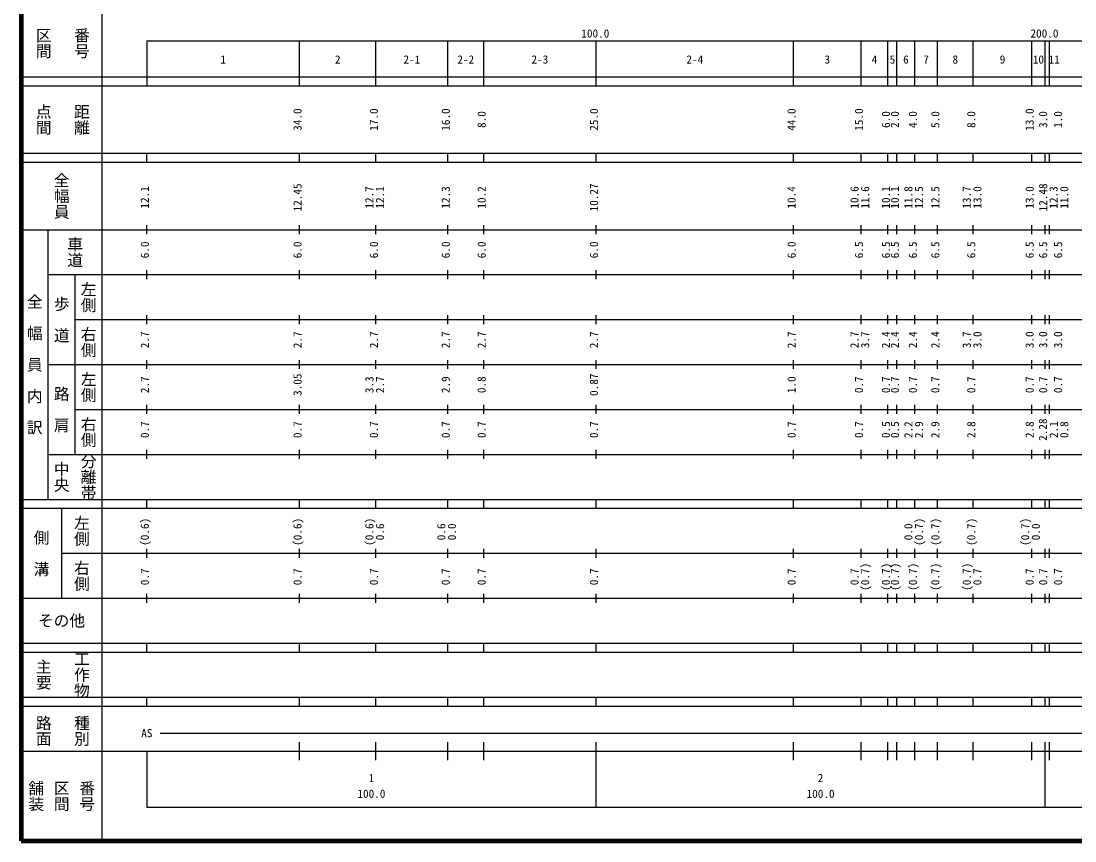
# Model space of a CAD drawing. Units: millimetres on the paper, enlarged 1000 times. Extents: x 40000 to 680000, y 20000 to 380000.
# Drawn here: x 40000 to 274625, y 20000 to 202409 of the extents above; entities that cross this region are included whole.
import ezdxf
from ezdxf.enums import TextEntityAlignment as Align

# ---------------------------------------------------------------- set-up
doc = ezdxf.new("R2010")
doc.units = ezdxf.units.MM
doc.header["$LTSCALE"] = 1000
doc.layers.add('M-TTL', color=2, linetype='Continuous', lineweight=140)
doc.layers.add('M-TTL-BAND', color=7, linetype='Continuous', lineweight=25)
doc.styles.add('@ＭＳ ゴシック', font='')
doc.styles.add('ＭＳ ゴシック', font='')
doc.styles.get('@ＭＳ ゴシック').set_extended_font_data('@MS Gothic')
doc.styles.get('ＭＳ ゴシック').set_extended_font_data('MS Gothic')

msp = doc.modelspace()

# ---------------------------------------------------------------- linework, layer by layer
at = {"layer": 'M-TTL'}
for p, q in [((40000, 380000), (40000, 20000)), ((40000, 20000), (680000, 20000))]:
    msp.add_line(p, q, dxfattribs=at)
at = {"layer": 'M-TTL-BAND'}
for p, q in [((58000, 370000), (58000, 20000)), ((68000, 198000), (579000, 198000)), ((68000, 198000), (68000, 188000)), ((102000, 188000), (102000, 198000)), ((119000, 188000), (119000, 198000)), ((135000, 188000), (135000, 198000)), ((143000, 188000), (143000, 198000)), ((168000, 188000), (168000, 198000)), ((212000, 188000), (212000, 198000)), ((227000, 188000), (227000, 198000)), ((233000, 188000), (233000, 198000)), ((235000, 188000), (235000, 198000)), ((239000, 188000), (239000, 198000)), ((244000, 188000), (244000, 198000)), ((252000, 188000), (252000, 198000)), ((265000, 188000), (265000, 198000)), ((268000, 188000), (268000, 198000)), ((269000, 188000), (269000, 198000)), ((40000, 190000), (579000, 190000)), ((40000, 188000), (579000, 188000)), ((40000, 173000), (579000, 173000)), ((68000, 171000), (68000, 173000)), ((102000, 171000), (102000, 173000)), ((119000, 171000), (119000, 173000)), ((135000, 171000), (135000, 173000)), ((143000, 171000), (143000, 173000)), ((168000, 171000), (168000, 173000)), ((212000, 171000), (212000, 173000)), ((227000, 171000), (227000, 173000)), ((233000, 171000), (233000, 173000)), ((235000, 171000), (235000, 173000)), ((239000, 171000), (239000, 173000)), ((244000, 171000), (244000, 173000)), ((252000, 171000), (252000, 173000)), ((265000, 171000), (265000, 173000)), ((268000, 171000), (268000, 173000)), ((269000, 171000), (269000, 173000)), ((40000, 171000), (579000, 171000)), ((40000, 156000), (579000, 156000)), ((46000, 96000), (46000, 156000)), ((68000, 155000), (68000, 157000)), ((102000, 155000), (102000, 157000)), ((119000, 155000), (119000, 157000)), ((135000, 155000), (135000, 157000)), ((143000, 155000), (143000, 157000)), ((168000, 155000), (168000, 157000)), ((212000, 155000), (212000, 157000)), ((227000, 155000), (227000, 157000)), ((233000, 155000), (233000, 157000)), ((235000, 155000), (235000, 157000)), ((239000, 155000), (239000, 157000)), ((244000, 155000), (244000, 157000)), ((252000, 155000), (252000, 157000)), ((265000, 155000), (265000, 157000)), ((268000, 155000), (268000, 157000)), ((269000, 155000), (269000, 157000)), ((46000, 146000), (579000, 146000)), ((52000, 146000), (52000, 106000)), ((68000, 145000), (68000, 147000)), ((102000, 145000), (102000, 147000)), ((119000, 145000), (119000, 147000)), ((135000, 145000), (135000, 147000)), ((143000, 145000), (143000, 147000)), ((168000, 145000), (168000, 147000)), ((212000, 145000), (212000, 147000)), ((227000, 145000), (227000, 147000)), ((233000, 145000), (233000, 147000)), ((235000, 145000), (235000, 147000)), ((239000, 145000), (239000, 147000)), ((244000, 145000), (244000, 147000)), ((252000, 145000), (252000, 147000)), ((265000, 145000), (265000, 147000)), ((268000, 145000), (268000, 147000)), ((269000, 145000), (269000, 147000)), ((68000, 135000), (68000, 137000)), ((102000, 135000), (102000, 137000)), ((119000, 135000), (119000, 137000)), ((135000, 135000), (135000, 137000)), ((143000, 135000), (143000, 137000)), ((168000, 135000), (168000, 137000)), ((212000, 135000), (212000, 137000)), ((227000, 135000), (227000, 137000)), ((233000, 135000), (233000, 137000)), ((235000, 135000), (235000, 137000)), ((239000, 135000), (239000, 137000)), ((244000, 135000), (244000, 137000)), ((252000, 135000), (252000, 137000)), ((265000, 135000), (265000, 137000)), ((268000, 135000), (268000, 137000)), ((269000, 135000), (269000, 137000)), ((52000, 136000), (579000, 136000)), ((68000, 125000), (68000, 127000)), ((102000, 125000), (102000, 127000)), ((119000, 125000), (119000, 127000)), ((135000, 125000), (135000, 127000)), ((143000, 125000), (143000, 127000)), ((168000, 125000), (168000, 127000)), ((212000, 125000), (212000, 127000)), ((227000, 125000), (227000, 127000)), ((233000, 125000), (233000, 127000)), ((235000, 125000), (235000, 127000)), ((239000, 125000), (239000, 127000)), ((244000, 125000), (244000, 127000)), ((252000, 125000), (252000, 127000)), ((265000, 125000), (265000, 127000)), ((268000, 125000), (268000, 127000)), ((269000, 125000), (269000, 127000)), ((46000, 126000), (579000, 126000)), ((52000, 116000), (579000, 116000)), ((68000, 115000), (68000, 117000)), ((102000, 115000), (102000, 117000)), ((119000, 115000), (119000, 117000)), ((135000, 115000), (135000, 117000)), ((143000, 115000), (143000, 117000)), ((168000, 115000), (168000, 117000)), ((212000, 115000), (212000, 117000)), ((227000, 115000), (227000, 117000)), ((233000, 115000), (233000, 117000)), ((235000, 115000), (235000, 117000)), ((239000, 115000), (239000, 117000)), ((244000, 115000), (244000, 117000)), ((252000, 115000), (252000, 117000)), ((265000, 115000), (265000, 117000)), ((268000, 115000), (268000, 117000)), ((269000, 115000), (269000, 117000)), ((46000, 106000), (579000, 106000)), ((68000, 105000), (68000, 107000)), ((102000, 105000), (102000, 107000)), ((119000, 105000), (119000, 107000)), ((135000, 105000), (135000, 107000)), ((143000, 105000), (143000, 107000)), ((168000, 105000), (168000, 107000)), ((212000, 105000), (212000, 107000)), ((227000, 105000), (227000, 107000)), ((233000, 105000), (233000, 107000)), ((235000, 105000), (235000, 107000)), ((239000, 105000), (239000, 107000)), ((244000, 105000), (244000, 107000)), ((252000, 105000), (252000, 107000)), ((265000, 105000), (265000, 107000)), ((268000, 105000), (268000, 107000)), ((269000, 105000), (269000, 107000)), ((40000, 96000), (579000, 96000)), ((40000, 94000), (579000, 94000)), ((49000, 94000), (49000, 74000)), ((68000, 94000), (68000, 96000)), ((102000, 94000), (102000, 96000)), ((119000, 94000), (119000, 96000)), ((135000, 94000), (135000, 96000)), ((143000, 94000), (143000, 96000)), ((168000, 94000), (168000, 96000)), ((212000, 94000), (212000, 96000)), ((227000, 94000), (227000, 96000)), ((233000, 94000), (233000, 96000)), ((235000, 94000), (235000, 96000)), ((239000, 94000), (239000, 96000)), ((244000, 94000), (244000, 96000)), ((252000, 94000), (252000, 96000)), ((265000, 94000), (265000, 96000)), ((268000, 94000), (268000, 96000)), ((269000, 94000), (269000, 96000)), ((68000, 83000), (68000, 85000)), ((102000, 83000), (102000, 85000)), ((119000, 83000), (119000, 85000)), ((135000, 83000), (135000, 85000)), ((143000, 83000), (143000, 85000)), ((168000, 83000), (168000, 85000)), ((212000, 83000), (212000, 85000)), ((227000, 83000), (227000, 85000)), ((233000, 83000), (233000, 85000)), ((235000, 83000), (235000, 85000)), ((239000, 83000), (239000, 85000)), ((244000, 83000), (244000, 85000)), ((252000, 83000), (252000, 85000)), ((265000, 83000), (265000, 85000)), ((268000, 83000), (268000, 85000)), ((269000, 83000), (269000, 85000)), ((49000, 84000), (579000, 84000)), ((40000, 74000), (579000, 74000)), ((68000, 73000), (68000, 75000)), ((102000, 73000), (102000, 75000)), ((119000, 73000), (119000, 75000)), ((135000, 73000), (135000, 75000)), ((143000, 73000), (143000, 75000)), ((168000, 73000), (168000, 75000)), ((212000, 73000), (212000, 75000)), ((227000, 73000), (227000, 75000)), ((233000, 73000), (233000, 75000)), ((235000, 73000), (235000, 75000)), ((239000, 73000), (239000, 75000)), ((244000, 73000), (244000, 75000)), ((252000, 73000), (252000, 75000)), ((265000, 73000), (265000, 75000)), ((268000, 73000), (268000, 75000)), ((269000, 73000), (269000, 75000)), ((40000, 64000), (579000, 64000)), ((68000, 62000), (68000, 64000)), ((102000, 62000), (102000, 64000)), ((119000, 62000), (119000, 64000)), ((135000, 62000), (135000, 64000)), ((143000, 62000), (143000, 64000)), ((168000, 62000), (168000, 64000)), ((212000, 62000), (212000, 64000)), ((227000, 62000), (227000, 64000)), ((233000, 62000), (233000, 64000)), ((235000, 62000), (235000, 64000)), ((239000, 62000), (239000, 64000)), ((244000, 62000), (244000, 64000)), ((252000, 62000), (252000, 64000)), ((265000, 62000), (265000, 64000)), ((268000, 62000), (268000, 64000)), ((269000, 62000), (269000, 64000)), ((40000, 62000), (579000, 62000)), ((40000, 52000), (579000, 52000)), ((68000, 50000), (68000, 52000)), ((102000, 50000), (102000, 52000)), ((119000, 50000), (119000, 52000)), ((135000, 50000), (135000, 52000)), ((143000, 50000), (143000, 52000)), ((168000, 50000), (168000, 52000)), ((212000, 50000), (212000, 52000)), ((227000, 50000), (227000, 52000)), ((233000, 50000), (233000, 52000)), ((235000, 50000), (235000, 52000)), ((239000, 50000), (239000, 52000)), ((244000, 50000), (244000, 52000)), ((252000, 50000), (252000, 52000)), ((265000, 50000), (265000, 52000)), ((268000, 50000), (268000, 52000)), ((269000, 50000), (269000, 52000)), ((40000, 50000), (579000, 50000)), ((71000, 44000), (459000, 44000)), ((40000, 40000), (579000, 40000)), ((68000, 40000), (68000, 27500)), ((102000, 38000), (102000, 42000)), ((119000, 38000), (119000, 42000)), ((135000, 38000), (135000, 42000)), ((143000, 38000), (143000, 42000)), ((168000, 27500), (168000, 42000)), ((212000, 38000), (212000, 42000)), ((227000, 38000), (227000, 42000)), ((233000, 38000), (233000, 42000)), ((235000, 38000), (235000, 42000)), ((239000, 38000), (239000, 42000)), ((244000, 38000), (244000, 42000)), ((252000, 38000), (252000, 42000)), ((265000, 38000), (265000, 42000)), ((268000, 27500), (268000, 42000)), ((269000, 38000), (269000, 42000)), ((68000, 27500), (579000, 27500))]:
    msp.add_line(p, q, dxfattribs=at)

# ---------------------------------------------------------------- texts
at = {"layer": 'M-TTL-BAND', "style": '@ＭＳ ゴシック'}
for s, p in [('区間', (45000, 197500)), ('番号', (53500, 197500)), ('点間', (45000, 180500)), ('距離', (53500, 180500)), ('全幅員', (49000, 163500)), ('車道', (52000, 151000)), ('左側', (55000, 141000)), ('全\u3000幅\u3000員\u3000内\u3000訳', (43000, 126000)), ('歩\u3000道', (49000, 136000)), ('右側', (55000, 131000)), ('左側', (55000, 121000)), ('路\u3000肩', (49000, 116000)), ('右側', (55000, 111000)), ('分離帯', (55000, 101000)), ('中央', (49000, 101000)), ('左側', (53500, 89000)), ('側\u3000溝', (44500, 84000)), ('右側', (53500, 79000)), ('工作物', (53500, 57000)), ('主要', (45000, 57000)), ('路面', (45000, 44500)), ('種別', (53500, 44500)), ('舗装', (43333, 30000)), ('区間', (49000, 30000)), ('番号', (54667, 30000))]:
    msp.add_text(s, height=2566, rotation=270, dxfattribs=at).set_placement(p, align=Align.MIDDLE_CENTER)
at = {"layer": 'M-TTL-BAND', "style": 'ＭＳ ゴシック'}
for s, p in [('100.0', (167844, 198195)), ('200.0', (267844, 198195)), ('2', (110500, 192405)), ('2-1', (127000, 192405)), ('2-2', (139000, 192405)), ('2-3', (155500, 192405)), ('2-4', (190000, 192405)), ('3', (219500, 192405)), ('6', (237000, 192405)), ('8', (248000, 192405)), ('9', (258500, 192405)), ('10', (266500, 192405)), ('1', (85000, 192405)), ('4', (230000, 192405)), ('5', (234000, 192405)), ('7', (241500, 192405)), ('11', (270017, 192405)), ('AS', (68000, 42500)), ('1', (118000, 32523)), ('2', (218000, 32523)), ('100.0', (118000, 29033)), ('100.0', (218000, 29033))]:
    msp.add_text(s, height=1833, dxfattribs=at).set_placement(p, align=Align.BOTTOM_CENTER)
for s, p in [('34.0', (103000, 180500)), ('17.0', (120000, 180500)), ('16.0', (136000, 180500)), ('8.0', (144000, 180500)), ('25.0', (169000, 180500)), ('44.0', (213000, 180500)), ('15.0', (228000, 180500)), ('6.0', (234000, 180500)), ('2.0', (236000, 180500)), ('4.0', (240000, 180500)), ('5.0', (245000, 180500)), ('8.0', (253000, 180500)), ('13.0', (266000, 180500)), ('3.0', (269000, 180500)), ('1.0', (272333, 180500)), ('12.1', (69000, 163174)), ('12.45', (103000, 163174)), ('12.7', (119000, 163174)), ('12.1', (121370, 163174)), ('12.3', (136000, 163174)), ('10.2', (144000, 163174)), ('10.27', (169000, 163174)), ('10.4', (213000, 163174)), ('10.6', (227000, 163174)), ('11.6', (229370, 163174)), ('10.1', (234000, 163174)), ('10.1', (236000, 163174)), ('11.8', (239000, 163174)), ('12.5', (241370, 163174)), ('12.5', (245000, 163174)), ('13.7', (252000, 163174)), ('13.0', (254370, 163174)), ('13.0', (266000, 163174)), ('12.48', (269000, 163174)), ('12.3', (271333, 163174)), ('11.0', (273703, 163174)), ('6.0', (69000, 151500)), ('6.0', (103000, 151500)), ('6.0', (120000, 151500)), ('6.0', (136000, 151500)), ('6.0', (144000, 151500)), ('6.0', (169000, 151500)), ('6.0', (213000, 151500)), ('6.5', (228000, 151500)), ('6.5', (234000, 151500)), ('6.5', (236000, 151500)), ('6.5', (240000, 151500)), ('6.5', (245000, 151500)), ('6.5', (253000, 151500)), ('6.5', (266000, 151500)), ('6.5', (269000, 151500)), ('6.5', (272333, 151500)), ('2.7', (69000, 131500)), ('2.7', (103000, 131500)), ('2.7', (120000, 131500)), ('2.7', (136000, 131500)), ('2.7', (144000, 131500)), ('2.7', (169000, 131500)), ('2.7', (213000, 131500)), ('2.7', (227000, 131500)), ('3.7', (229370, 131500)), ('2.4', (234000, 131500)), ('2.4', (236000, 131500)), ('2.4', (240000, 131500)), ('2.4', (245000, 131500)), ('3.7', (252000, 131500)), ('3.0', (254370, 131500)), ('3.0', (266000, 131500)), ('3.0', (269000, 131500)), ('3.0', (272333, 131500)), ('2.7', (69000, 121500)), ('3.05', (103000, 121500)), ('3.3', (119000, 121500)), ('2.7', (121370, 121500)), ('2.9', (136000, 121500)), ('0.8', (144000, 121500)), ('0.87', (169000, 121500)), ('1.0', (213000, 121500)), ('0.7', (228000, 121500)), ('0.7', (234000, 121500)), ('0.7', (236000, 121500)), ('0.7', (240000, 121500)), ('0.7', (245000, 121500)), ('0.7', (253000, 121500)), ('0.7', (266000, 121500)), ('0.7', (269000, 121500)), ('0.7', (272333, 121500)), ('0.7', (69000, 111500)), ('0.7', (103000, 111500)), ('0.7', (120000, 111500)), ('0.7', (136000, 111500)), ('0.7', (144000, 111500)), ('0.7', (169000, 111500)), ('0.7', (213000, 111500)), ('0.7', (228000, 111500)), ('0.5', (234000, 111500)), ('0.5', (236000, 111500)), ('2.2', (239000, 111500)), ('2.9', (241370, 111500)), ('2.9', (245000, 111500)), ('2.8', (253000, 111500)), ('2.8', (266000, 111500)), ('2.28', (268961, 111500)), ('2.1', (271372, 111500)), ('0.8', (273703, 111500)), ('(0.6)', (69000, 88764)), ('(0.6)', (103000, 88764)), ('(0.6)', (119000, 88764)), ('(0.7)', (241370, 88764)), ('(0.7)', (245000, 88764)), ('(0.7)', (253000, 88764)), ('(0.7)', (265000, 88764)), ('0.6', (121370, 88764)), ('0.6', (135000, 88764)), ('0.0', (137370, 88764)), ('0.0', (239000, 88764)), ('0.0', (267370, 88764)), ('0.7', (69000, 78764)), ('0.7', (103000, 78764)), ('0.7', (120000, 78764)), ('0.7', (136000, 78764)), ('0.7', (144000, 78764)), ('0.7', (169000, 78764)), ('0.7', (213000, 78764)), ('0.7', (227000, 78764)), ('(0.7)', (229370, 78764)), ('(0.7)', (234000, 78764)), ('(0.7)', (236000, 78764)), ('(0.7)', (240000, 78764)), ('(0.7)', (245000, 78764)), ('(0.7)', (252000, 78764)), ('0.7', (254370, 78764)), ('0.7', (266000, 78764)), ('0.7', (269000, 78764)), ('0.7', (272333, 78764))]:
    msp.add_text(s, height=1833, rotation=90, dxfattribs=at).set_placement(p, align=Align.BOTTOM_CENTER)
msp.add_text('その他', height=2566, dxfattribs=at).set_placement((49000, 69000), align=Align.MIDDLE_CENTER)

doc.saveas('drawing.dxf')
